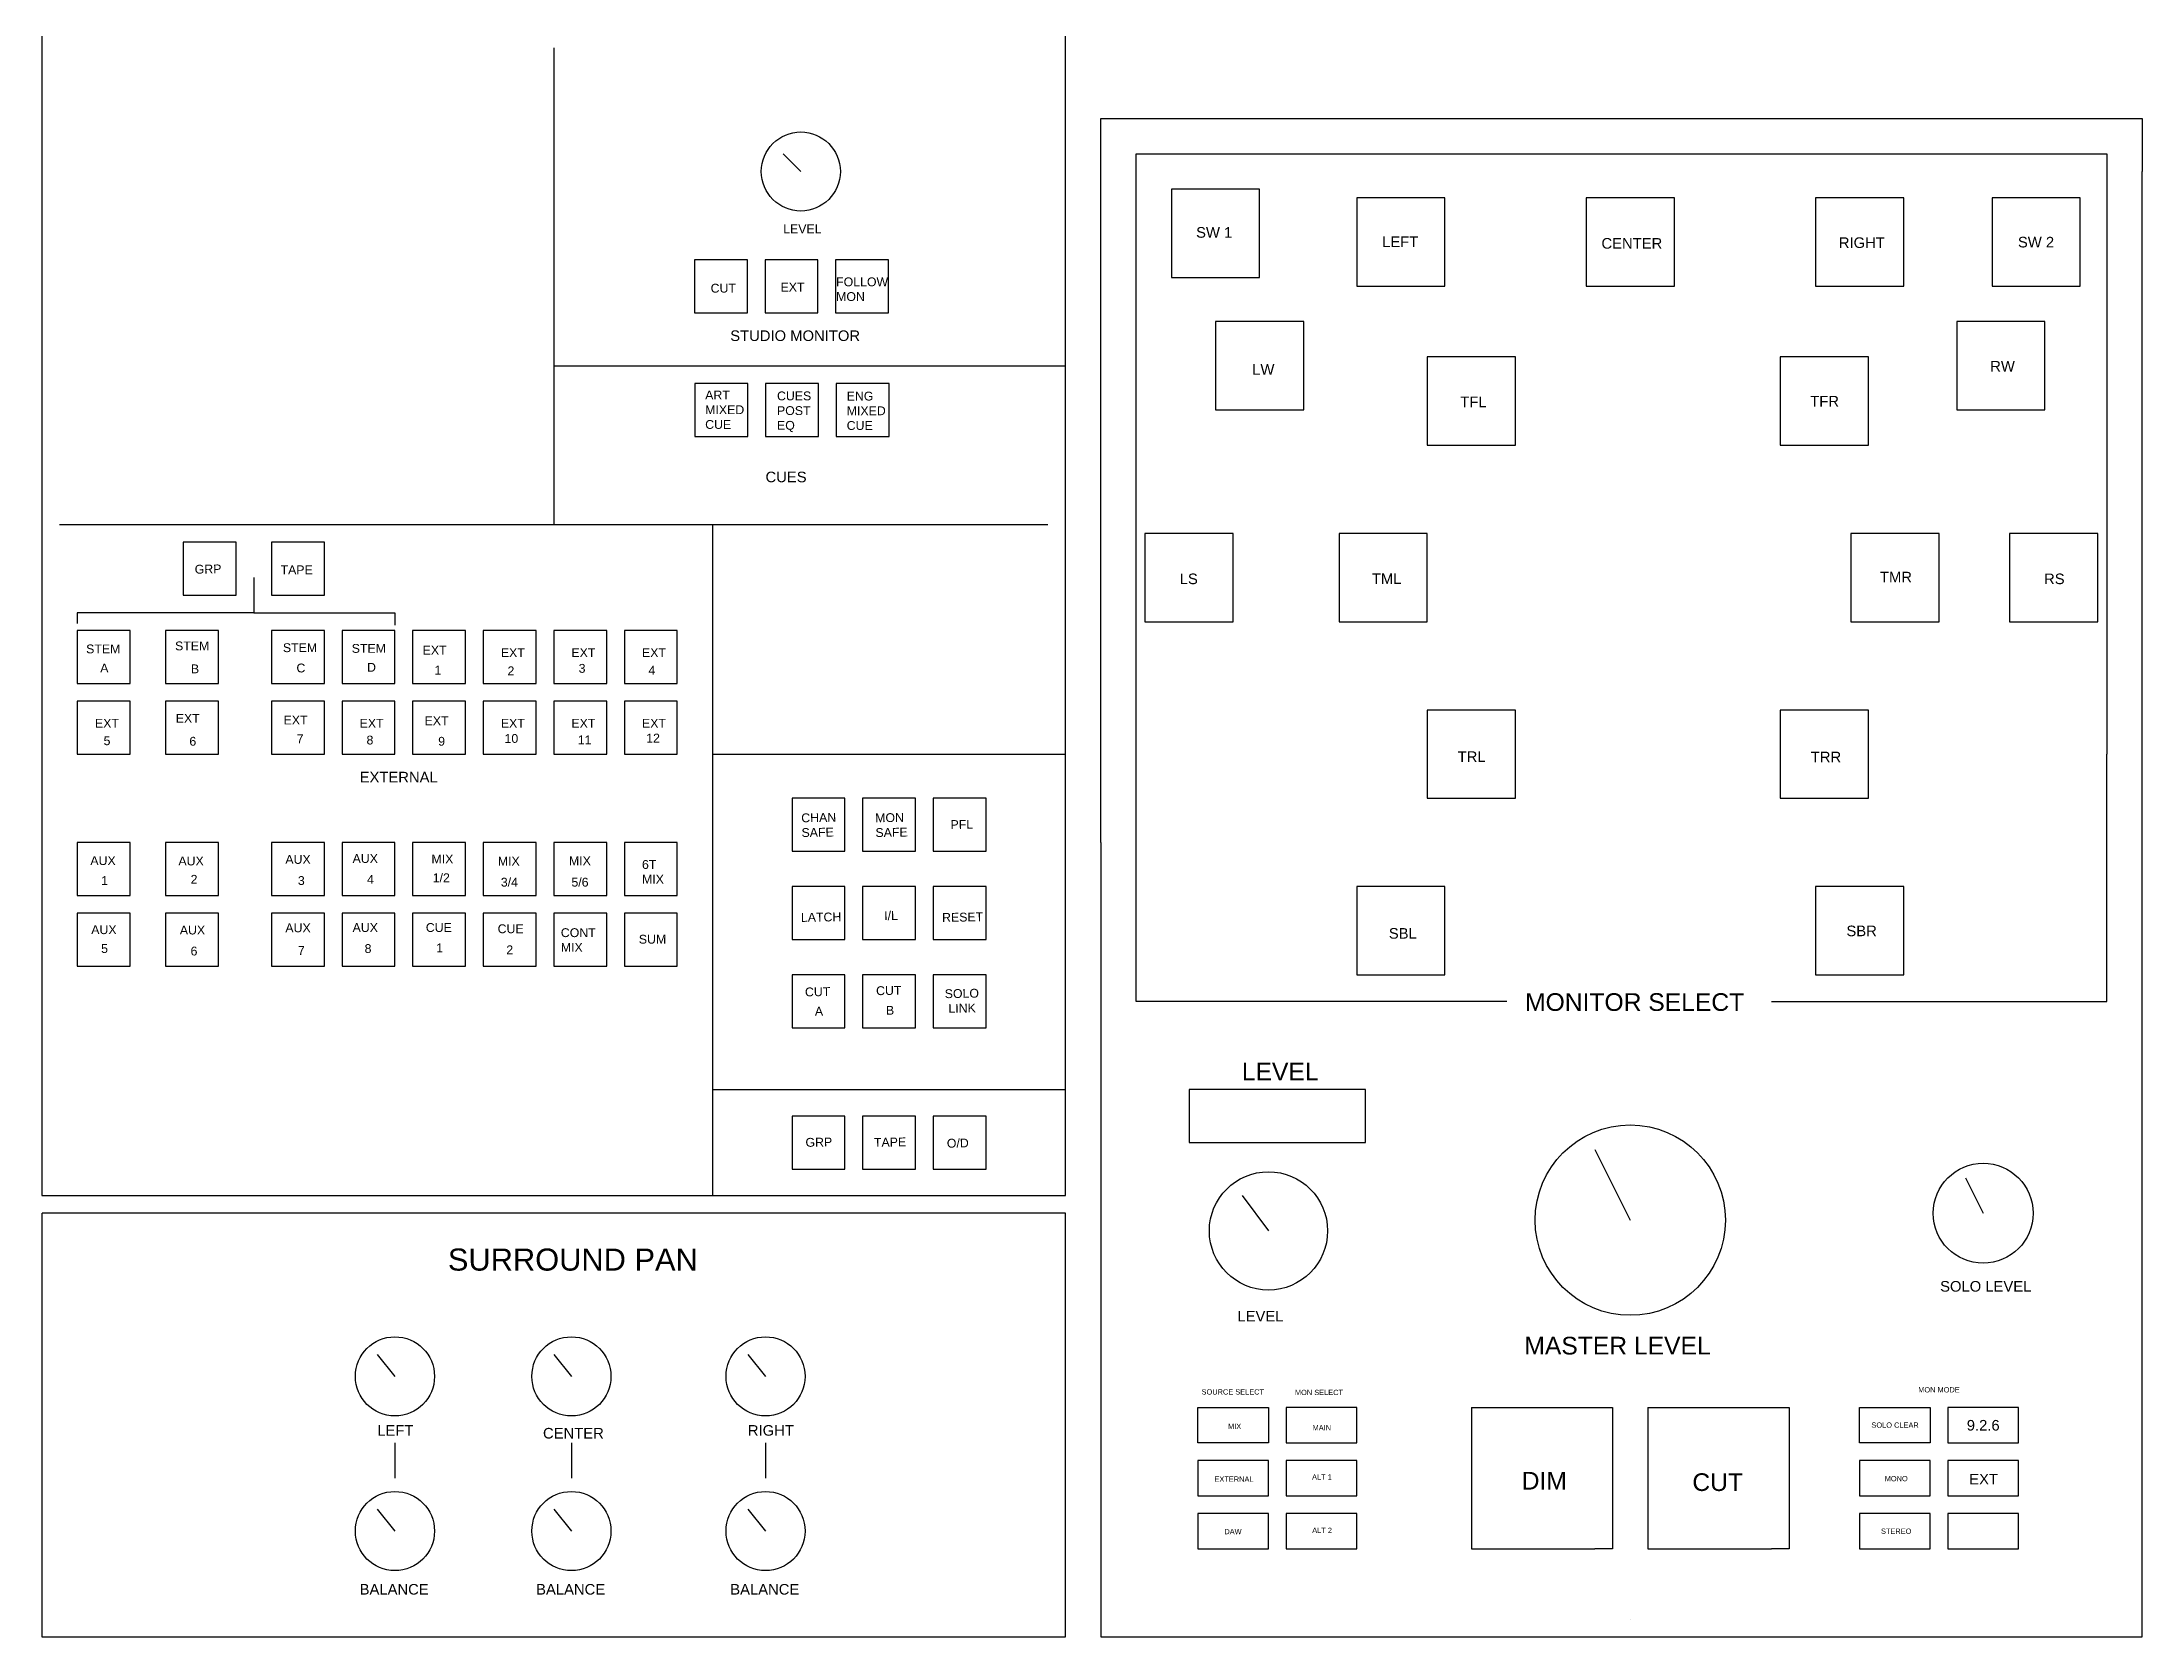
# Model space of a CAD drawing. Header units: inches. Extents: x -3000 to 2708, y -700 to 2800.
# Drawn here: x -1100 to 90, y -130 to 773 of the extents above; entities that cross this region are included whole.
import ezdxf

# ---------------------------------------------------------------- set-up
doc = ezdxf.new("R2010")
doc.units = ezdxf.units.IN
doc.header["$MEASUREMENT"] = 0
doc.layers.get('0').update_dxf_attribs({"lineweight": 25, "true_color": 0xffffff})
doc.styles.add('textstyle0', font='')
doc.styles.add('textstyle1', font='')
doc.styles.add('textstyle118', font='')
doc.styles.add('textstyle119', font='')
doc.styles.add('textstyle120', font='')
doc.styles.add('textstyle121', font='')
doc.styles.add('textstyle122', font='')
doc.styles.add('textstyle151', font='')
doc.styles.add('textstyle152', font='')
doc.styles.add('textstyle153', font='')
doc.styles.add('textstyle154', font='')
doc.styles.add('textstyle155', font='')
doc.styles.add('textstyle156', font='')
doc.styles.add('textstyle157', font='')
doc.styles.add('textstyle158', font='')
doc.styles.add('textstyle159', font='')
doc.styles.add('textstyle160', font='')
doc.styles.add('textstyle161', font='')
doc.styles.add('textstyle162', font='')
doc.styles.add('textstyle163', font='')
doc.styles.add('textstyle164', font='')
doc.styles.add('textstyle165', font='')
doc.styles.add('textstyle166', font='')
doc.styles.add('textstyle167', font='')
doc.styles.add('textstyle168', font='')
doc.styles.add('textstyle169', font='')
doc.styles.add('textstyle170', font='')
doc.styles.add('textstyle171', font='')
doc.styles.add('textstyle175', font='')
doc.styles.add('textstyle178', font='')
doc.styles.add('textstyle179', font='')
doc.styles.add('textstyle180', font='')
doc.styles.add('textstyle181', font='')
doc.styles.add('textstyle182', font='')
doc.styles.add('textstyle183', font='')
doc.styles.add('textstyle184', font='')
doc.styles.add('textstyle185', font='')
doc.styles.add('textstyle186', font='')
doc.styles.add('textstyle187', font='')
doc.styles.add('textstyle189', font='')
doc.styles.add('textstyle190', font='')
doc.styles.add('textstyle191', font='')
doc.styles.add('textstyle192', font='')
doc.styles.add('textstyle193', font='')
doc.styles.add('textstyle194', font='')
doc.styles.add('textstyle195', font='')
doc.styles.add('textstyle196', font='')
doc.styles.add('textstyle197', font='')
doc.styles.add('textstyle198', font='')
doc.styles.add('textstyle199', font='')
doc.styles.add('textstyle2', font='')
doc.styles.add('textstyle200', font='')
doc.styles.add('textstyle201', font='')
doc.styles.add('textstyle202', font='')
doc.styles.add('textstyle203', font='')
doc.styles.add('textstyle204', font='')
doc.styles.add('textstyle205', font='')
doc.styles.add('textstyle206', font='')
doc.styles.add('textstyle207', font='')
doc.styles.add('textstyle208', font='')
doc.styles.add('textstyle209', font='')
doc.styles.add('textstyle210', font='')
doc.styles.add('textstyle211', font='')
doc.styles.add('textstyle212', font='')
doc.styles.add('textstyle213', font='')
doc.styles.add('textstyle214', font='')
doc.styles.add('textstyle215', font='')
doc.styles.add('textstyle216', font='')
doc.styles.add('textstyle217', font='')
doc.styles.add('textstyle218', font='')
doc.styles.add('textstyle219', font='')
doc.styles.add('textstyle220', font='')
doc.styles.add('textstyle230', font='')
doc.styles.add('textstyle231', font='')
doc.styles.add('textstyle232', font='')
doc.styles.add('textstyle233', font='')
doc.styles.add('textstyle234', font='')
doc.styles.add('textstyle235', font='')
doc.styles.add('textstyle236', font='')
doc.styles.add('textstyle237', font='')
doc.styles.add('textstyle238', font='')
doc.styles.add('textstyle239', font='')
doc.styles.add('textstyle240', font='')
doc.styles.add('textstyle241', font='')
doc.styles.add('textstyle242', font='')
doc.styles.add('textstyle243', font='')
doc.styles.add('textstyle244', font='')
doc.styles.add('textstyle245', font='')
doc.styles.add('textstyle246', font='')
doc.styles.add('textstyle247', font='')
doc.styles.add('textstyle248', font='')
doc.styles.add('textstyle249', font='')
doc.styles.add('textstyle258', font='')
doc.styles.add('textstyle259', font='')
doc.styles.add('textstyle26', font='')
doc.styles.add('textstyle260', font='')
doc.styles.add('textstyle261', font='')
doc.styles.add('textstyle262', font='')
doc.styles.add('textstyle263', font='')
doc.styles.add('textstyle264', font='')
doc.styles.add('textstyle265', font='')
doc.styles.add('textstyle266', font='')
doc.styles.add('textstyle267', font='')
doc.styles.add('textstyle268', font='')
doc.styles.add('textstyle269', font='')
doc.styles.add('textstyle27', font='')
doc.styles.add('textstyle270', font='')
doc.styles.add('textstyle271', font='')
doc.styles.add('textstyle272', font='')
doc.styles.add('textstyle273', font='')
doc.styles.add('textstyle274', font='')
doc.styles.add('textstyle275', font='')
doc.styles.add('textstyle276', font='')
doc.styles.add('textstyle277', font='')
doc.styles.add('textstyle278', font='')
doc.styles.add('textstyle279', font='')
doc.styles.add('textstyle28', font='')
doc.styles.add('textstyle280', font='')
doc.styles.add('textstyle281', font='')
doc.styles.add('textstyle282', font='')
doc.styles.add('textstyle283', font='')
doc.styles.add('textstyle284', font='')
doc.styles.add('textstyle285', font='')
doc.styles.add('textstyle286', font='')
doc.styles.add('textstyle287', font='')
doc.styles.add('textstyle288', font='')
doc.styles.add('textstyle289', font='')
doc.styles.add('textstyle29', font='')
doc.styles.add('textstyle3', font='')
doc.styles.add('textstyle30', font='')
doc.styles.add('textstyle31', font='')
doc.styles.add('textstyle32', font='')
doc.styles.get('textstyle0').set_extended_font_data('Liberation Sans')
doc.styles.get('textstyle1').set_extended_font_data('Liberation Sans')
doc.styles.get('textstyle118').set_extended_font_data('Liberation Sans')
doc.styles.get('textstyle119').set_extended_font_data('Liberation Sans')
doc.styles.get('textstyle120').set_extended_font_data('Liberation Sans')
doc.styles.get('textstyle121').set_extended_font_data('Liberation Sans')
doc.styles.get('textstyle122').set_extended_font_data('Liberation Sans')
doc.styles.get('textstyle151').set_extended_font_data('Liberation Sans')
doc.styles.get('textstyle152').set_extended_font_data('Liberation Sans')
doc.styles.get('textstyle153').set_extended_font_data('Liberation Sans')
doc.styles.get('textstyle154').set_extended_font_data('Liberation Sans')
doc.styles.get('textstyle155').set_extended_font_data('Liberation Sans')
doc.styles.get('textstyle156').set_extended_font_data('Liberation Sans')
doc.styles.get('textstyle157').set_extended_font_data('Liberation Sans')
doc.styles.get('textstyle158').set_extended_font_data('Liberation Sans')
doc.styles.get('textstyle159').set_extended_font_data('Liberation Sans')
doc.styles.get('textstyle160').set_extended_font_data('Liberation Sans')
doc.styles.get('textstyle161').set_extended_font_data('Liberation Sans')
doc.styles.get('textstyle162').set_extended_font_data('Liberation Sans')
doc.styles.get('textstyle163').set_extended_font_data('Liberation Sans')
doc.styles.get('textstyle164').set_extended_font_data('Liberation Sans')
doc.styles.get('textstyle165').set_extended_font_data('Liberation Sans')
doc.styles.get('textstyle166').set_extended_font_data('Liberation Sans')
doc.styles.get('textstyle167').set_extended_font_data('Liberation Sans')
doc.styles.get('textstyle168').set_extended_font_data('Liberation Sans')
doc.styles.get('textstyle169').set_extended_font_data('Liberation Sans')
doc.styles.get('textstyle170').set_extended_font_data('Liberation Sans')
doc.styles.get('textstyle171').set_extended_font_data('Liberation Sans')
doc.styles.get('textstyle175').set_extended_font_data('Liberation Sans')
doc.styles.get('textstyle178').set_extended_font_data('Liberation Sans')
doc.styles.get('textstyle179').set_extended_font_data('Liberation Sans')
doc.styles.get('textstyle180').set_extended_font_data('Liberation Sans')
doc.styles.get('textstyle181').set_extended_font_data('Liberation Sans')
doc.styles.get('textstyle182').set_extended_font_data('Liberation Sans')
doc.styles.get('textstyle183').set_extended_font_data('Liberation Sans')
doc.styles.get('textstyle184').set_extended_font_data('Liberation Sans')
doc.styles.get('textstyle185').set_extended_font_data('Liberation Sans')
doc.styles.get('textstyle186').set_extended_font_data('Liberation Sans')
doc.styles.get('textstyle187').set_extended_font_data('Liberation Sans')
doc.styles.get('textstyle189').set_extended_font_data('Liberation Sans')
doc.styles.get('textstyle190').set_extended_font_data('Liberation Sans')
doc.styles.get('textstyle191').set_extended_font_data('Liberation Sans')
doc.styles.get('textstyle192').set_extended_font_data('Liberation Sans')
doc.styles.get('textstyle193').set_extended_font_data('Liberation Sans')
doc.styles.get('textstyle194').set_extended_font_data('Liberation Sans')
doc.styles.get('textstyle195').set_extended_font_data('Liberation Sans')
doc.styles.get('textstyle196').set_extended_font_data('Liberation Sans')
doc.styles.get('textstyle197').set_extended_font_data('Liberation Sans')
doc.styles.get('textstyle198').set_extended_font_data('Liberation Sans')
doc.styles.get('textstyle199').set_extended_font_data('Liberation Sans')
doc.styles.get('textstyle2').set_extended_font_data('Liberation Sans')
doc.styles.get('textstyle200').set_extended_font_data('Liberation Sans')
doc.styles.get('textstyle201').set_extended_font_data('Liberation Sans')
doc.styles.get('textstyle202').set_extended_font_data('Liberation Sans')
doc.styles.get('textstyle203').set_extended_font_data('Liberation Sans')
doc.styles.get('textstyle204').set_extended_font_data('Liberation Sans')
doc.styles.get('textstyle205').set_extended_font_data('Liberation Sans')
doc.styles.get('textstyle206').set_extended_font_data('Liberation Sans')
doc.styles.get('textstyle207').set_extended_font_data('Liberation Sans')
doc.styles.get('textstyle208').set_extended_font_data('Liberation Sans')
doc.styles.get('textstyle209').set_extended_font_data('Liberation Sans')
doc.styles.get('textstyle210').set_extended_font_data('Liberation Sans')
doc.styles.get('textstyle211').set_extended_font_data('Liberation Sans')
doc.styles.get('textstyle212').set_extended_font_data('Liberation Sans')
doc.styles.get('textstyle213').set_extended_font_data('Liberation Sans')
doc.styles.get('textstyle214').set_extended_font_data('Liberation Sans')
doc.styles.get('textstyle215').set_extended_font_data('Liberation Sans')
doc.styles.get('textstyle216').set_extended_font_data('Liberation Sans')
doc.styles.get('textstyle217').set_extended_font_data('Liberation Sans')
doc.styles.get('textstyle218').set_extended_font_data('Liberation Sans')
doc.styles.get('textstyle219').set_extended_font_data('Liberation Sans')
doc.styles.get('textstyle220').set_extended_font_data('Liberation Sans')
doc.styles.get('textstyle230').set_extended_font_data('Liberation Sans')
doc.styles.get('textstyle231').set_extended_font_data('Liberation Sans')
doc.styles.get('textstyle232').set_extended_font_data('Liberation Sans')
doc.styles.get('textstyle233').set_extended_font_data('Liberation Sans')
doc.styles.get('textstyle234').set_extended_font_data('Liberation Sans')
doc.styles.get('textstyle235').set_extended_font_data('Liberation Sans')
doc.styles.get('textstyle236').set_extended_font_data('Liberation Sans')
doc.styles.get('textstyle237').set_extended_font_data('Liberation Sans')
doc.styles.get('textstyle238').set_extended_font_data('Liberation Sans')
doc.styles.get('textstyle239').set_extended_font_data('Liberation Sans')
doc.styles.get('textstyle240').set_extended_font_data('Liberation Sans')
doc.styles.get('textstyle241').set_extended_font_data('Liberation Sans')
doc.styles.get('textstyle242').set_extended_font_data('Liberation Sans')
doc.styles.get('textstyle243').set_extended_font_data('Liberation Sans')
doc.styles.get('textstyle244').set_extended_font_data('Liberation Sans')
doc.styles.get('textstyle245').set_extended_font_data('Liberation Sans')
doc.styles.get('textstyle246').set_extended_font_data('Liberation Sans')
doc.styles.get('textstyle247').set_extended_font_data('Liberation Sans')
doc.styles.get('textstyle248').set_extended_font_data('Liberation Sans')
doc.styles.get('textstyle249').set_extended_font_data('Liberation Sans')
doc.styles.get('textstyle258').set_extended_font_data('Liberation Sans')
doc.styles.get('textstyle259').set_extended_font_data('Liberation Sans')
doc.styles.get('textstyle26').set_extended_font_data('Liberation Sans')
doc.styles.get('textstyle260').set_extended_font_data('Liberation Sans')
doc.styles.get('textstyle261').set_extended_font_data('Liberation Sans')
doc.styles.get('textstyle262').set_extended_font_data('Liberation Sans')
doc.styles.get('textstyle263').set_extended_font_data('Liberation Sans')
doc.styles.get('textstyle264').set_extended_font_data('Liberation Sans')
doc.styles.get('textstyle265').set_extended_font_data('Liberation Sans')
doc.styles.get('textstyle266').set_extended_font_data('Liberation Sans')
doc.styles.get('textstyle267').set_extended_font_data('Liberation Sans')
doc.styles.get('textstyle268').set_extended_font_data('Liberation Sans')
doc.styles.get('textstyle269').set_extended_font_data('Liberation Sans')
doc.styles.get('textstyle27').set_extended_font_data('Liberation Sans')
doc.styles.get('textstyle270').set_extended_font_data('Liberation Sans')
doc.styles.get('textstyle271').set_extended_font_data('Liberation Sans')
doc.styles.get('textstyle272').set_extended_font_data('Liberation Sans')
doc.styles.get('textstyle273').set_extended_font_data('Liberation Sans')
doc.styles.get('textstyle274').set_extended_font_data('Liberation Sans')
doc.styles.get('textstyle275').set_extended_font_data('Liberation Sans')
doc.styles.get('textstyle276').set_extended_font_data('Liberation Sans')
doc.styles.get('textstyle277').set_extended_font_data('Liberation Sans')
doc.styles.get('textstyle278').set_extended_font_data('Liberation Sans')
doc.styles.get('textstyle279').set_extended_font_data('Liberation Sans')
doc.styles.get('textstyle28').set_extended_font_data('Liberation Sans')
doc.styles.get('textstyle280').set_extended_font_data('Liberation Sans')
doc.styles.get('textstyle281').set_extended_font_data('Liberation Sans')
doc.styles.get('textstyle282').set_extended_font_data('Liberation Sans')
doc.styles.get('textstyle283').set_extended_font_data('Liberation Sans')
doc.styles.get('textstyle284').set_extended_font_data('Liberation Sans')
doc.styles.get('textstyle285').set_extended_font_data('Liberation Sans')
doc.styles.get('textstyle286').set_extended_font_data('Liberation Sans')
doc.styles.get('textstyle287').set_extended_font_data('Liberation Sans')
doc.styles.get('textstyle288').set_extended_font_data('Liberation Sans')
doc.styles.get('textstyle289').set_extended_font_data('Liberation Sans')
doc.styles.get('textstyle29').set_extended_font_data('Liberation Sans')
doc.styles.get('textstyle3').set_extended_font_data('Liberation Sans')
doc.styles.get('textstyle30').set_extended_font_data('Liberation Sans')
doc.styles.get('textstyle31').set_extended_font_data('Liberation Sans')
doc.styles.get('textstyle32').set_extended_font_data('Liberation Sans')

msp = doc.modelspace()

# ---------------------------------------------------------------- linework, layer by layer
for p, q in [((-1100, 780), (-1100, 120)), ((-520, 120), (-520, 780)), ((-810, 770), (-810, 500)), ((-500, 710), (-500, 730)), ((-500, 730), (90, 730)), ((90, 730), (90, 700)), ((-680, 710), (-670, 700)), ((-500, 320), (-500, 710)), ((-500, 710), (-500, 710)), ((-480, 700), (-480, 710)), ((-480, 710), (70, 710)), ((70, 710), (70, 700)), ((-480, 370), (-480, 700)), ((70, 700), (70, 370)), ((90, 320), (90, 700)), ((-460, 690), (-460, 640)), ((-410, 690), (-460, 690)), ((-410, 640), (-410, 690)), ((-355, 685), (-355, 635)), ((-305, 685), (-355, 685)), ((-305, 635), (-305, 685)), ((-225, 685), (-225, 635)), ((-175, 685), (-225, 685)), ((-175, 635), (-175, 685)), ((-95, 685), (-95, 635)), ((-45, 685), (-95, 685)), ((-45, 635), (-45, 685)), ((5, 685), (5, 635)), ((55, 685), (5, 685)), ((55, 635), (55, 685)), ((-730.3, 650), (-730.3, 620)), ((-700.3, 650), (-730.3, 650)), ((-700.3, 620), (-700.3, 650)), ((-690.3, 650), (-690.3, 620)), ((-660.3, 650), (-690.3, 650)), ((-660.3, 620), (-660.3, 650)), ((-650.3, 650), (-650.3, 620)), ((-620.3, 650), (-650.3, 650)), ((-620.3, 620), (-620.3, 650)), ((-460, 640), (-410, 640)), ((-355, 635), (-305, 635)), ((-225, 635), (-175, 635)), ((-95, 635), (-45, 635)), ((5, 635), (55, 635)), ((-730.3, 620), (-700.3, 620)), ((-690.3, 620), (-660.3, 620)), ((-650.3, 620), (-620.3, 620)), ((-435, 615), (-435, 565)), ((-385, 615), (-435, 615)), ((-385, 565), (-385, 615)), ((-15, 615), (-15, 565)), ((35, 615), (-15, 615)), ((35, 565), (35, 615)), ((-315, 595), (-315, 545)), ((-265, 595), (-315, 595)), ((-265, 545), (-265, 595)), ((-115, 595), (-115, 545)), ((-65, 595), (-115, 595)), ((-65, 545), (-65, 595)), ((-810, 590), (-520, 590)), ((-730, 580), (-730, 550)), ((-700, 580), (-730, 580)), ((-700, 550), (-700, 580)), ((-690, 580), (-690, 550)), ((-660, 580), (-690, 580)), ((-660, 550), (-660, 580)), ((-650, 580), (-650, 550)), ((-620, 580), (-650, 580)), ((-620, 550), (-620, 580)), ((-435, 565), (-385, 565)), ((-15, 565), (35, 565)), ((-730, 550), (-700, 550)), ((-690, 550), (-660, 550)), ((-650, 550), (-620, 550)), ((-315, 545), (-265, 545)), ((-115, 545), (-65, 545)), ((-1090, 500), (-530, 500)), ((-720, 500), (-720, 370)), ((-1020, 490), (-1020, 460)), ((-990, 490), (-1020, 490)), ((-990, 460), (-990, 490)), ((-970, 490), (-970, 460)), ((-940, 490), (-970, 490)), ((-940, 460), (-940, 490)), ((-475, 495), (-475, 445)), ((-425, 495), (-475, 495)), ((-425, 445), (-425, 495)), ((-365, 495), (-365, 445)), ((-315, 495), (-365, 495)), ((-315, 445), (-315, 495)), ((-75, 495), (-75, 445)), ((-25, 495), (-75, 495)), ((-25, 445), (-25, 495)), ((15, 495), (15, 445)), ((65, 495), (15, 495)), ((65, 445), (65, 495)), ((-980, 470), (-980, 450)), ((-1020, 460), (-990, 460)), ((-970, 460), (-940, 460)), ((-1040, 450), (-1080, 450)), ((-1080, 450), (-1080, 444)), ((-980, 450), (-1040, 450)), ((-980, 450), (-900, 450)), ((-900, 450), (-900, 443)), ((-475, 445), (-425, 445)), ((-365, 445), (-315, 445)), ((-75, 445), (-25, 445)), ((15, 445), (65, 445)), ((-1080, 440), (-1080, 410)), ((-1050, 440), (-1080, 440)), ((-1050, 410), (-1050, 440)), ((-1030, 440), (-1030, 410)), ((-1000, 440), (-1030, 440)), ((-1000, 410), (-1000, 440)), ((-970, 440), (-970, 410)), ((-940, 440), (-970, 440)), ((-940, 410), (-940, 440)), ((-930, 440), (-930, 410)), ((-900, 440), (-930, 440)), ((-900, 410), (-900, 440)), ((-890, 440), (-890, 410)), ((-860, 440), (-890, 440)), ((-860, 410), (-860, 440)), ((-850, 440), (-850, 410)), ((-820, 440), (-850, 440)), ((-820, 410), (-820, 440)), ((-810, 440), (-810, 410)), ((-780, 440), (-810, 440)), ((-780, 410), (-780, 440)), ((-770, 440), (-770, 410)), ((-740, 440), (-770, 440)), ((-740, 410), (-740, 440)), ((-1080, 410), (-1050, 410)), ((-1030, 410), (-1000, 410)), ((-970, 410), (-940, 410)), ((-930, 410), (-900, 410)), ((-890, 410), (-860, 410)), ((-850, 410), (-820, 410)), ((-810, 410), (-780, 410)), ((-770, 410), (-740, 410)), ((-1080, 400), (-1080, 370)), ((-1050, 400), (-1080, 400)), ((-1050, 370), (-1050, 400)), ((-1030, 400), (-1030, 370)), ((-1000, 400), (-1030, 400)), ((-1000, 370), (-1000, 400)), ((-970, 400), (-970, 370)), ((-940, 400), (-970, 400)), ((-940, 370), (-940, 400)), ((-930, 400), (-930, 370)), ((-900, 400), (-930, 400)), ((-900, 370), (-900, 400)), ((-890, 400), (-890, 370)), ((-860, 400), (-890, 400)), ((-860, 370), (-860, 400)), ((-850, 400), (-850, 370)), ((-820, 400), (-850, 400)), ((-820, 370), (-820, 400)), ((-810, 400), (-810, 370)), ((-780, 400), (-810, 400)), ((-780, 370), (-780, 400)), ((-770, 400), (-770, 370)), ((-740, 400), (-770, 400)), ((-740, 370), (-740, 400)), ((-315, 395), (-315, 345)), ((-265, 395), (-315, 395)), ((-265, 345), (-265, 395)), ((-115, 395), (-115, 345)), ((-65, 395), (-115, 395)), ((-65, 345), (-65, 395)), ((-1080, 370), (-1050, 370)), ((-1030, 370), (-1000, 370)), ((-970, 370), (-940, 370)), ((-930, 370), (-900, 370)), ((-890, 370), (-860, 370)), ((-850, 370), (-820, 370)), ((-810, 370), (-780, 370)), ((-770, 370), (-740, 370)), ((-720, 370), (-520, 370)), ((-720, 370), (-720, 120)), ((-480, 230), (-480, 370)), ((-480, 370), (-480, 370)), ((70, 230), (70, 370)), ((-675, 345), (-675, 315)), ((-645, 345), (-675, 345)), ((-645, 315), (-645, 345)), ((-635, 345), (-635, 315)), ((-605, 345), (-635, 345)), ((-605, 315), (-605, 345)), ((-595, 345), (-595, 315)), ((-565, 345), (-595, 345)), ((-565, 315), (-565, 345)), ((-315, 345), (-265, 345)), ((-115, 345), (-65, 345)), ((-1080, 320), (-1080, 290)), ((-1050, 320), (-1080, 320)), ((-1050, 290), (-1050, 320)), ((-1030, 320), (-1030, 290)), ((-1000, 320), (-1030, 320)), ((-1000, 290), (-1000, 320)), ((-970, 320), (-970, 290)), ((-940, 320), (-970, 320)), ((-940, 290), (-940, 320)), ((-930, 320), (-930, 290)), ((-900, 320), (-930, 320)), ((-900, 290), (-900, 320)), ((-890, 320), (-890, 290)), ((-860, 320), (-890, 320)), ((-860, 290), (-860, 320)), ((-850, 320), (-850, 290)), ((-820, 320), (-850, 320)), ((-820, 290), (-820, 320)), ((-810, 320), (-810, 290)), ((-780, 320), (-810, 320)), ((-780, 290), (-780, 320)), ((-770, 320), (-770, 290)), ((-740, 320), (-770, 320)), ((-740, 290), (-740, 320)), ((-675, 315), (-645, 315)), ((-635, 315), (-605, 315)), ((-595, 315), (-565, 315)), ((-500, 320), (-500, -130)), ((90, -130), (90, 320)), ((-1080, 290), (-1050, 290)), ((-1030, 290), (-1000, 290)), ((-970, 290), (-940, 290)), ((-930, 290), (-900, 290)), ((-890, 290), (-860, 290)), ((-850, 290), (-820, 290)), ((-810, 290), (-780, 290)), ((-770, 290), (-740, 290)), ((-675, 295), (-675, 265)), ((-645, 295), (-675, 295)), ((-645, 265), (-645, 295)), ((-635, 295), (-635, 265)), ((-605, 295), (-635, 295)), ((-605, 265), (-605, 295)), ((-595, 295), (-595, 265)), ((-565, 295), (-595, 295)), ((-565, 265), (-565, 295)), ((-355, 295), (-355, 245)), ((-305, 295), (-355, 295)), ((-305, 245), (-305, 295)), ((-95, 295), (-95, 245)), ((-45, 295), (-95, 295)), ((-45, 245), (-45, 295)), ((-1080, 280), (-1080, 250)), ((-1050, 280), (-1080, 280)), ((-1050, 250), (-1050, 280)), ((-1030, 280), (-1030, 250)), ((-1000, 280), (-1030, 280)), ((-1000, 250), (-1000, 280)), ((-970, 280), (-970, 250)), ((-940, 280), (-970, 280)), ((-940, 250), (-940, 280)), ((-930, 280), (-930, 250)), ((-900, 280), (-930, 280)), ((-900, 250), (-900, 280)), ((-890, 280), (-890, 250)), ((-860, 280), (-890, 280)), ((-860, 250), (-860, 280)), ((-850, 280), (-850, 250)), ((-820, 280), (-850, 280)), ((-820, 250), (-820, 280)), ((-810, 280), (-810, 250)), ((-780, 280), (-810, 280)), ((-780, 250), (-780, 280)), ((-770, 280), (-770, 250)), ((-740, 280), (-770, 280)), ((-740, 250), (-740, 280)), ((-675, 265), (-645, 265)), ((-635, 265), (-605, 265)), ((-595, 265), (-565, 265)), ((-1080, 250), (-1050, 250)), ((-1030, 250), (-1000, 250)), ((-970, 250), (-940, 250)), ((-930, 250), (-900, 250)), ((-890, 250), (-860, 250)), ((-850, 250), (-820, 250)), ((-810, 250), (-780, 250)), ((-770, 250), (-740, 250)), ((-675, 245), (-675, 215)), ((-645, 245), (-675, 245)), ((-645, 215), (-645, 245)), ((-635, 245), (-635, 215)), ((-605, 245), (-635, 245)), ((-605, 215), (-605, 245)), ((-595, 245), (-595, 215)), ((-565, 245), (-595, 245)), ((-565, 215), (-565, 245)), ((-355, 245), (-305, 245)), ((-95, 245), (-45, 245)), ((-270, 230), (-480, 230)), ((-120, 230), (70, 230)), ((-675, 215), (-645, 215)), ((-635, 215), (-605, 215)), ((-595, 215), (-565, 215)), ((-720, 180), (-520, 180)), ((-370, 180), (-450, 180)), ((-450, 180), (-450, 150)), ((-350, 180), (-370, 180)), ((-350, 150), (-350, 180)), ((-675, 165), (-675, 135)), ((-645, 165), (-675, 165)), ((-645, 135), (-645, 165)), ((-635, 165), (-635, 135)), ((-605, 165), (-635, 165)), ((-605, 135), (-605, 165)), ((-595, 165), (-595, 135)), ((-565, 165), (-595, 165)), ((-565, 135), (-565, 165)), ((-450, 150), (-370, 150)), ((-370, 150), (-350, 150)), ((-220, 146.1), (-200, 106.1)), ((-675, 135), (-645, 135)), ((-635, 135), (-605, 135)), ((-595, 135), (-565, 135)), ((-1100, 120), (-520, 120)), ((-420, 120), (-405, 100)), ((-10, 130), (0, 110)), ((-1100, 110), (-1100, -130)), ((-520, 110), (-1100, 110)), ((-520, -130), (-520, 110)), ((-910, 30), (-900, 17.6)), ((-810, 30), (-800, 17.6)), ((-700, 30), (-690, 17.6)), ((-445, -20), (-445, 0)), ((-445, 0), (-405, 0)), ((-405, 0), (-405, -20)), ((-395, 0), (-395, -20)), ((-355, 0), (-395, 0)), ((-355, -20), (-355, 0)), ((-290, 0), (-290, -80)), ((-290, 0), (-210, 0)), ((-210, 0), (-210, -80)), ((-190, 0), (-190, -80)), ((-190, 0), (-110, 0)), ((-110, 0), (-110, -80)), ((-70, -20), (-70, 0)), ((-70, 0), (-30, 0)), ((-30, 0), (-30, -20)), ((-20, 0), (-20, -20)), ((20, 0), (-20, 0)), ((20, -20), (20, 0)), ((-900, -20), (-900, -40)), ((-800, -20), (-800, -40)), ((-690, -20), (-690, -40)), ((-405, -20), (-445, -20)), ((-395, -20), (-355, -20)), ((-30, -20), (-70, -20)), ((-20, -20), (20, -20)), ((-445, -30), (-445, -50)), ((-405, -30), (-445, -30)), ((-405, -50), (-405, -30)), ((-395, -30), (-395, -50)), ((-355, -30), (-395, -30)), ((-355, -50), (-355, -30)), ((-70, -30), (-70, -50)), ((-30, -30), (-70, -30)), ((-30, -50), (-30, -30)), ((-20, -30), (-20, -50)), ((20, -30), (-20, -30)), ((20, -50), (20, -30)), ((-910, -57.6), (-900, -70)), ((-810, -57.6), (-800, -70)), ((-700, -57.6), (-690, -70)), ((-445, -50), (-405, -50)), ((-395, -50), (-355, -50)), ((-70, -50), (-30, -50)), ((-20, -50), (20, -50)), ((-445, -60), (-445, -80)), ((-405, -60), (-445, -60)), ((-405, -80), (-405, -60)), ((-395, -60), (-395, -80)), ((-355, -60), (-395, -60)), ((-355, -80), (-355, -60)), ((-70, -60), (-70, -80)), ((-30, -60), (-70, -60)), ((-30, -80), (-30, -60)), ((-20, -60), (-20, -80)), ((20, -60), (-20, -60)), ((20, -80), (20, -60)), ((-445, -80), (-405, -80)), ((-395, -80), (-355, -80)), ((-290, -80), (-220, -80)), ((-210, -80), (-220, -80)), ((-190, -80), (-120, -80)), ((-110, -80), (-120, -80)), ((-70, -80), (-30, -80)), ((-20, -80), (20, -80)), ((-1100, -130), (-520, -130)), ((-500, -130), (90, -130)), ((-200, -120), (-200, -120))]:
    msp.add_line(p, q)
for centre, radius in [((-670, 700), 22.4), ((-200, 106.1), 53.9), ((-405, 100), 33.5), ((0, 110), 28.3), ((-900, 17.6), 22.4), ((-800, 17.6), 22.4), ((-690, 17.6), 22.4), ((-900, -70), 22.4), ((-800, -70), 22.4), ((-690, -70), 22.4)]:
    msp.add_circle(centre, radius)

# ---------------------------------------------------------------- texts
at = {"char_height": 1, "attachment_point": 1}
for s, insert, style in [('\\C7;\\H5;LEVEL', (-680, 670), 'textstyle235'), ('\\C7;\\H6;SW 1', (-446, 668.5), 'textstyle158'), ('\\C7;\\H6;LEFT', (-340.6, 663.2), 'textstyle156'), ('\\C7;\\H6;CENTER', (-216.3, 662.3), 'textstyle155'), ('\\C7;\\H6;RIGHT', (-81.8, 662.7), 'textstyle157'), ('\\C7;\\H6;SW 2', (19.7, 663), 'textstyle159'), ('\\C7;\\H5;CUT', (-721.1, 636.4), 'textstyle287'), ('\\C7;\\H5;EXT', (-681.5, 637), 'textstyle288'), ('\\C7;\\H5;FOLLOW \\PMON', (-650, 640), 'textstyle289'), ('\\C7;\\H6;STUDIO MONITOR', (-710, 610), 'textstyle2'), ('\\C7;\\H6;LW', (-414.2, 590.9), 'textstyle160'), ('\\C7;\\H6;RW', (4, 592.7), 'textstyle161'), ('\\C7;\\H5;ART \\PMIXED \\PCUE', (-724.2, 575.9), 'textstyle284'), ('\\C7;\\H5;CUES\\PPOST\\PEQ', (-683.5, 575.4), 'textstyle285'), ('\\C7;\\H5;ENG\\PMIXED\\PCUE', (-644, 575.3), 'textstyle286'), ('\\C7;\\H6;TFL', (-296.3, 572.5), 'textstyle166'), ('\\C7;\\H6;TFR', (-98, 572.9), 'textstyle167'), ('\\C7;\\H6;CUES', (-690, 530), 'textstyle1'), ('\\C7;\\H5;TAPE', (-964.8, 476.9), 'textstyle231'), ('\\C7;\\H6;LS', (-455.3, 472.3), 'textstyle162'), ('\\C7;\\H6;TML', (-346.4, 472.4), 'textstyle168'), ('\\C7;\\H6;TMR', (-58.5, 473.3), 'textstyle169'), ('\\C7;\\H6;RS', (34.5, 472.3), 'textstyle163'), ('\\C7;\\H5;STEM', (-1075, 432.1), 'textstyle232'), ('\\C7;\\H5;STEM', (-1024.6, 433.8), 'textstyle233'), ('\\C7;\\H5;STEM', (-963.5, 432.8), 'textstyle234'), ('\\C7;\\H5;STEM', (-924.5, 432.4), 'textstyle189'), ('\\C7;\\H5;EXT', (-884.3, 431.4), 'textstyle190'), ('\\C7;\\H5;EXT', (-840, 430), 'textstyle191'), ('\\C7;\\H5;EXT', (-800, 430), 'textstyle192'), ('\\C7;\\H5;EXT', (-760, 430), 'textstyle193'), ('\\C7;\\H5;A', (-1067, 421.3), 'textstyle280'), ('\\C7;\\H5;B', (-1015.6, 420.8), 'textstyle281'), ('\\C7;\\H5;C', (-955.8, 421.3), 'textstyle282'), ('\\C7;\\H5;D', (-915.8, 421.7), 'textstyle283'), ('\\C7;\\H5;1', (-877.6, 420.1), 'textstyle259'), ('\\C7;\\H5;2', (-836.2, 419.7), 'textstyle262'), ('\\C7;\\H5;3', (-795.9, 421.1), 'textstyle265'), ('\\C7;\\H5;4', (-756.3, 420.1), 'textstyle267'), ('\\C7;\\H5;EXT', (-1024.2, 392.8), 'textstyle195'), ('\\C7;\\H5;EXT', (-1070, 390), 'textstyle194'), ('\\C7;\\H5;EXT', (-963.1, 391.8), 'textstyle196'), ('\\C7;\\H5;7', (-955.7, 381.2), 'textstyle273'), ('\\C7;\\H5;EXT', (-920, 390), 'textstyle197'), ('\\C7;\\H5;EXT', (-883.2, 391.4), 'textstyle198'), ('\\C7;\\H5;EXT', (-840, 390), 'textstyle199'), ('\\C7;\\H5;10', (-837.9, 381.4), 'textstyle277'), ('\\C7;\\H5;EXT', (-800, 390), 'textstyle200'), ('\\C7;\\H5;EXT', (-760, 390), 'textstyle201'), ('\\C7;\\H5;12', (-757.6, 381.6), 'textstyle279'), ('\\C7;\\H5;5', (-1065.1, 380.1), 'textstyle268'), ('\\C7;\\H5;6', (-1016.5, 379.8), 'textstyle271'), ('\\C7;\\H5;8', (-916.1, 380.5), 'textstyle275'), ('\\C7;\\H5;9', (-875.5, 379.8), 'textstyle276'), ('\\C7;\\H5;11', (-796.4, 380.6), 'textstyle278'), ('\\C7;\\H6;TRL', (-297.8, 371.6), 'textstyle170'), ('\\C7;\\H6;TRR', (-97.7, 371.4), 'textstyle171'), ('\\C7;\\H6;EXTERNAL', (-920, 360), 'textstyle0'), ('\\C7;\\H5;AUX', (-1072.6, 312.2), 'textstyle202'), ('\\C7;\\H5;AUX', (-1022.7, 312), 'textstyle204'), ('\\C7;\\H5;AUX', (-962.1, 312.9), 'textstyle206'), ('\\C7;\\H5;AUX', (-924, 313.4), 'textstyle207'), ('\\C7;\\H5;MIX', (-879.3, 313.1), 'textstyle215'), ('\\C7;\\H5;MIX', (-841.7, 311.9), 'textstyle216'), ('\\C7;\\H5;MIX', (-801.4, 312.1), 'textstyle217'), ('\\C7;\\H5;6T \\PMIX', (-760, 310), 'textstyle214'), ('\\C7;\\H5;1', (-1066.5, 300.9), 'textstyle260'), ('\\C7;\\H5;2', (-1015.8, 301.6), 'textstyle263'), ('\\C7;\\H5;3', (-955, 300.9), 'textstyle264'), ('\\C7;\\H5;4', (-915.8, 301.6), 'textstyle266'), ('\\C7;\\H5;1/2', (-878.6, 302.5), 'textstyle218'), ('\\C7;\\H5;3/4', (-840, 300), 'textstyle219'), ('\\C7;\\H5;5/6', (-800, 300), 'textstyle220'), ('\\C7;\\H5;AUX', (-962.1, 274.1), 'textstyle208'), ('\\C7;\\H5;AUX', (-924, 274.3), 'textstyle209'), ('\\C7;\\H5;CUE', (-882.5, 274.3), 'textstyle210'), ('\\C7;\\H5;AUX', (-1072.1, 273.1), 'textstyle203'), ('\\C7;\\H5;5', (-1066.5, 262.4), 'textstyle269'), ('\\C7;\\H5;AUX', (-1021.9, 272.9), 'textstyle205'), ('\\C7;\\H5;8', (-917.2, 262.4), 'textstyle274'), ('\\C7;\\H5;1', (-876.6, 262.8), 'textstyle258'), ('\\C7;\\H5;CUE', (-841.8, 273.6), 'textstyle211'), ('\\C7;\\H5;CONT\\PMIX', (-806, 271.4), 'textstyle212'), ('\\C7;\\H5;SUM', (-761.8, 267.7), 'textstyle213'), ('\\C7;\\H6;SBL', (-336.8, 271.5), 'textstyle164'), ('\\C7;\\H6;SBR', (-77.5, 272.9), 'textstyle165'), ('\\C7;\\H5;6', (-1015.8, 261), 'textstyle270'), ('\\C7;\\H5;7', (-955, 261.3), 'textstyle272'), ('\\C7;\\H5;2', (-836.9, 261.7), 'textstyle261'), ('\\C7;\\H10;MONITOR SELECT', (-259.6, 234.6), 'textstyle121'), ('\\C7;\\H10;LEVEL', (-420.1, 195.2), 'textstyle122'), ('\\C7;\\H12.5;SURROUND PAN', (-870, 90), 'textstyle26'), ('\\C7;\\H6;SOLO LEVEL', (-24.4, 71.6), 'textstyle185'), ('\\C7;\\H6;LEVEL', (-422.6, 54.7), 'textstyle175'), ('\\C7;\\H10;MASTER LEVEL', (-260, 40), 'textstyle120'), ('\\C7;\\H3;SOURCE SELECT', (-442.9, 10.3), 'textstyle184'), ('\\C7;\\H3;MON SELECT', (-390, 10), 'textstyle183'), ('\\C7;\\H3;MON MODE', (-36.8, 11.5), 'textstyle186'), ('\\C7;\\H6;LEFT', (-910, -10), 'textstyle27'), ('\\C7;\\H6;CENTER', (-816.1, -11.6), 'textstyle28'), ('\\C7;\\H6;RIGHT', (-700, -10), 'textstyle29'), ('\\C7;\\H3;MIX', (-427.9, -9.2), 'textstyle152'), ('\\C7;\\H3;MAIN', (-380, -10), 'textstyle180'), ('\\C7;\\H3;SOLO CLEAR', (-63.3, -8.5), 'textstyle151'), ('\\C7;\\H6;9.2.6', (-9.3, -7.1), 'textstyle187'), ('\\C7;\\H3;EXTERNAL', (-435.6, -39.1), 'textstyle178'), ('\\C7;\\H3;ALT 1', (-380.3, -37.9), 'textstyle181'), ('\\C7;\\H10;DIM', (-261.5, -36.5), 'textstyle118'), ('\\C7;\\H10;CUT', (-164.8, -37.3), 'textstyle119'), ('\\C7;\\H3;MONO', (-55.8, -38.8), 'textstyle153'), ('\\C7;\\H6;EXT', (-7.9, -37.6), 'textstyle3'), ('\\C7;\\H3;DAW', (-430, -68.8), 'textstyle179'), ('\\C7;\\H3;ALT 2', (-380.2, -68.1), 'textstyle182'), ('\\C7;\\H3;STEREO', (-57.9, -68.6), 'textstyle154'), ('\\C7;\\H6;BALANCE', (-920, -100), 'textstyle30'), ('\\C7;\\H6;BALANCE', (-820, -100), 'textstyle31'), ('\\C7;\\H6;BALANCE', (-710, -100), 'textstyle32')]:
    msp.add_mtext(s, dxfattribs=dict(at, insert=insert, style=style))
at = {"char_height": 1, "attachment_point": 1, "rotation": 1}
for s, insert, style in [('\\C7;\\H5;GRP', (-1013.5, 477.2), 'textstyle230'), ('\\H5;CHAN \\PSAFE', (-669.8, 336.4), 'textstyle239'), ('\\H5;MON \\PSAFE', (-627.9, 336.4), 'textstyle240'), ('\\H5;PFL', (-585.2, 332.6), 'textstyle241'), ('\\H5;LATCH', (-670, 280), 'textstyle242'), ('\\H5;I/L', (-622.8, 281), 'textstyle243'), ('\\H5;RESET', (-590, 280), 'textstyle244'), ('\\H5;CUT', (-667.7, 237.8), 'textstyle245'), ('\\H5;CUT', (-627.4, 238.5), 'textstyle246'), ('\\H5;A', (-662.1, 226.9), 'textstyle248'), ('\\H5;B', (-621.8, 227.4), 'textstyle249'), ('\\H5;SOLO\\P LINK', (-588.5, 236.8), 'textstyle247'), ('\\C7;\\H5;GRP', (-667.4, 152.6), 'textstyle236'), ('\\C7;\\H5;TAPE', (-628.6, 152.6), 'textstyle237'), ('\\C7;\\H5;O/D', (-587.3, 152.1), 'textstyle238')]:
    msp.add_mtext(s, dxfattribs=dict(at, insert=insert, style=style))

doc.saveas('drawing.dxf')
